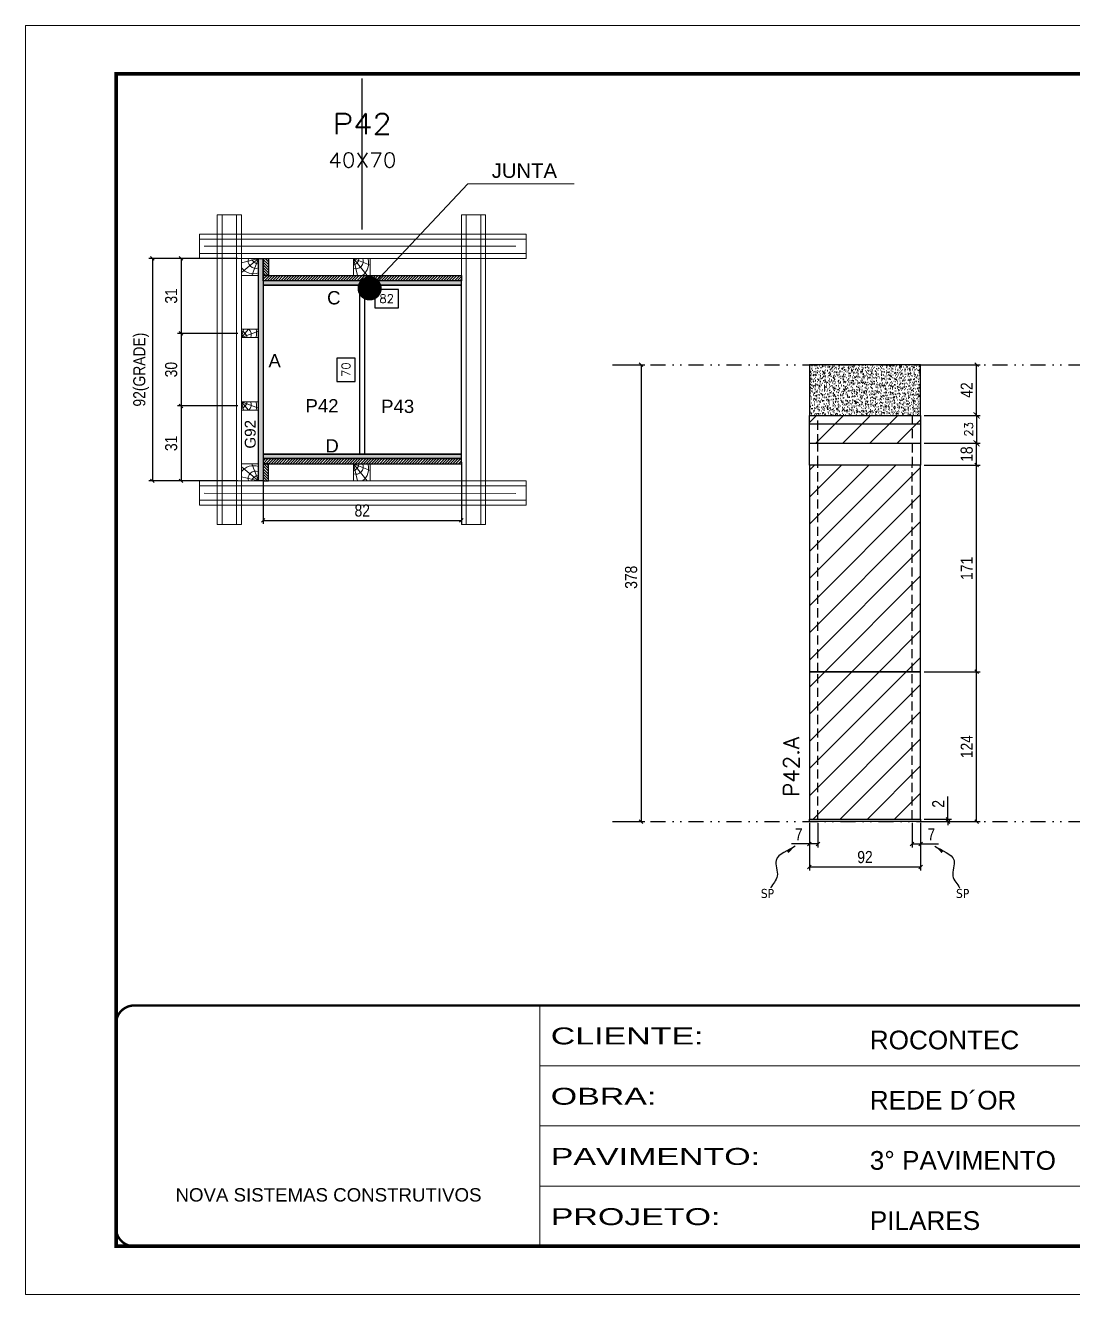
# Model space of a CAD drawing. Extents: x 2949 to 9203, y -16089 to 12527.
# Drawn here: x 2949 to 3816, y -9 to 1041 of the extents above; entities that cross this region are included whole.
import ezdxf
from ezdxf.enums import TextEntityAlignment as Align

# ---------------------------------------------------------------- set-up
doc = ezdxf.new("R2010")
doc.units = 0
for name, pattern in [('CONTINUO', [0]), ('DASHED', [0.75, 0.5, -0.25]), ('DIVIDE2', [0.625, 0.25, -0.125, 0, -0.125, 0, -0.125]), ('HIDDEN', [0.375, 0.25, -0.125])]:
    doc.linetypes.add(name, pattern=pattern)
for name, color, linetype in [('CHAPA', 1, 'Continuous'), ('COTA', 241, 'Continuous'), ('cotas', 4, 'Continuous'), ('MEIO_PONT', 93, 'Continuous'), ('Nível', 160, 'Continuous'), ('Painéis', 200, 'Continuous'), ('SARR_2.2x7', 40, 'Continuous'), ('SARRAFO', 251, 'Continuous'), ('Sarrafo de Pressão', 42, 'HIDDEN'), ('texto', 7, 'Continuous'), ('Texto de Titulo', 7, 'Continuous'), ('Texto Qtd Sarr', 242, 'Continuous'), ('TEXTO_GERAL', 7, 'Continuous')]:
    doc.layers.add(name, color=color, linetype=linetype)
for name, color, linetype, lineweight in [('Folhas', 255, 'Continuous', 9), ('Hachura', 251, 'Continuous', 9), ('Madeira', 126, 'Continuous', 18), ('Perfil Metálico', 224, 'Continuous', 18), ('SARRAFO DE PRESSAO', 251, 'DASHED', 9), ('Texto Seção', 7, 'Continuous', 15)]:
    doc.layers.add(name, color=color, linetype=linetype, lineweight=lineweight)
doc.styles.add('ARIAL', font='arial.ttf')
doc.styles.add('COTA TECNICA', font='techl___.ttf', dxfattribs={"height": 10})
doc.styles.add('COTA TECNICA 2X', font='techl___.ttf', dxfattribs={"height": 10})
doc.styles.add('COTA TECNICA-50', font='techl___.ttf', dxfattribs={"height": 10})
doc.styles.add('REGUA-120', font='ROMANS.shx', dxfattribs={"height": 15})
doc.styles.add('ROMANS', font='romans.shx')
doc.styles.add('SANSSERIF', font='sas_____.pfb')
doc.styles.get("Standard").update_dxf_attribs({"font": 'arial.ttf'})
doc.styles.add('Tecnologia', font='')
doc.styles.get('Tecnologia').set_extended_font_data('Forgotten Futurist')
doc.dimstyles.new('3x', dxfattribs={"dimtxt": 10, "dimasz": 5, "dimexe": 7, "dimexo": 5, "dimgap": 4, "dimtad": 1, "dimdec": 4, "dimlfac": 0.333333, "dimdsep": 46, "dimtxsty": 'Standard', "dimblk": 'DOT', "dimcen": 0.09, "dimclrd": 1, "dimclre": 1, "dimclrt": 2, "dimadec": 0, "dimazin": 2, "dimtfac": 1, "dimtdec": 4, "dimtmove": 0, "dimatfit": 3, "dimldrblk": 'DOT', "dimfxl": 1, "dimtolj": 1, "dimtzin": 0, "dimlwd": 9, "dimlwe": 9, "dimarcsym": 0})
doc.dimstyles.new('COTA PAINEL-50', dxfattribs={"dimtxt": 10, "dimasz": 3, "dimexe": 3, "dimexo": 3, "dimgap": 3, "dimtad": 1, "dimdec": 1, "dimzin": 12, "dimdsep": 46, "dimtxsty": 'COTA TECNICA-50', "dimblk1": 'OBLIQUE', "dimblk2": 'OBLIQUE', "dimsah": 1, "dimcen": 0.9, "dimclrd": 4, "dimclre": 4, "dimclrt": 240, "dimadec": 1, "dimazin": 3, "dimtfac": 1, "dimtdec": 1, "dimtmove": 0, "dimatfit": 3, "dimfxl": 1, "dimtolj": 1, "dimtzin": 12, "dimarcsym": 0})
doc.dimstyles.new('Cota Paínel', dxfattribs={"dimtxt": 7, "dimasz": 5, "dimexe": 3, "dimexo": 3, "dimgap": 3, "dimtad": 1, "dimdec": 1, "dimzin": 12, "dimdsep": 46, "dimtxsty": 'ROMANS', "dimblk": 'ARCHTICK', "dimcen": 0, "dimclrd": 4, "dimclre": 4, "dimclrt": 1, "dimadec": 1, "dimazin": 3, "dimtfac": 1, "dimtdec": 1, "dimtmove": 0, "dimatfit": 3, "dimldrblk": 'OBLIQUE', "dimfxl": 1, "dimtolj": 1, "dimtzin": 12, "dimarcsym": 0})
doc.dimstyles.new('PAINEL', dxfattribs={"dimtxt": 10, "dimasz": 3, "dimexe": 3, "dimexo": 3, "dimgap": 3, "dimtad": 1, "dimdec": 1, "dimzin": 12, "dimdsep": 46, "dimtxsty": 'COTA TECNICA', "dimblk1": 'OBLIQUE', "dimblk2": 'OBLIQUE', "dimsah": 1, "dimcen": 0.9, "dimclrd": 4, "dimclre": 4, "dimclrt": 240, "dimadec": 1, "dimazin": 3, "dimtfac": 1, "dimtdec": 1, "dimtmove": 0, "dimatfit": 3, "dimfxl": 1, "dimtolj": 1, "dimtzin": 12, "dimarcsym": 0})
doc.dimstyles.new('SECAO PILAR', dxfattribs={"dimtxt": 10, "dimasz": 3, "dimexe": 3, "dimexo": 3, "dimgap": 3, "dimtad": 1, "dimdec": 1, "dimlfac": 0.5, "dimzin": 12, "dimdsep": 46, "dimtxsty": 'COTA TECNICA 2X', "dimblk1": 'OBLIQUE', "dimblk2": 'OBLIQUE', "dimsah": 1, "dimcen": 0.9, "dimclrd": 256, "dimclre": 256, "dimclrt": 256, "dimadec": 1, "dimazin": 3, "dimtfac": 1, "dimtdec": 1, "dimtmove": 0, "dimatfit": 3, "dimfxl": 1, "dimtolj": 1, "dimtzin": 12, "dimarcsym": 0})
doc.dimstyles.new('SECÇÃO 2', dxfattribs={"dimtxt": 7, "dimasz": 6, "dimexe": 0.18, "dimexo": 2, "dimgap": -4, "dimtad": 3, "dimdec": 1, "dimlfac": 0.5, "dimzin": 12, "dimdsep": 46, "dimtxsty": 'ROMANS', "dimblk": 'ARCHTICK', "dimcen": 0.09, "dimse1": 1, "dimse2": 1, "dimsd1": 1, "dimsd2": 1, "dimclrd": 180, "dimclre": 5, "dimclrt": 1, "dimadec": 0, "dimazin": 3, "dimtfac": 1, "dimtdec": 1, "dimtofl": 0, "dimtmove": 0, "dimatfit": 3, "dimldrblk": 'ARCHTICK', "dimfxl": 1, "dimtolj": 1, "dimtzin": 0, "dimarcsym": 0})
doc.dimstyles.get("Standard").update_dxf_attribs({"dimtxt": 0.18, "dimasz": 0.18, "dimexe": 0.18, "dimexo": 0.0625, "dimgap": 0.09, "dimtad": 0, "dimtih": 1, "dimtoh": 1, "dimdec": 4, "dimzin": 0, "dimdsep": 46, "dimtxsty": 'Standard', "dimcen": 0.09, "dimadec": 0, "dimazin": 0, "dimtfac": 1, "dimtdec": 4, "dimtofl": 0, "dimtmove": 0, "dimatfit": 3, "dimfxl": 1, "dimtolj": 1, "dimtzin": 0, "dimarcsym": 0})
pattern_1 = [(45, (-129193.428, -30753.496), (-11.2253202, 11.2253202), [])]
pattern_2 = [(45, (12714.7807, 23573.9698), (-1.12253202, 1.12253202), [])]

# ---------------------------------------------------------------- blocks, each defined once
blk = doc.blocks.new('9999999999')
at = {"color": 30, "linetype": 'CONTINUO'}
for p, q in [((98564.6, 34230.2), (98564.6, 34429.4)), ((98564.6, 34379.6), (99584, 34379.6)), ((98564.6, 34329.8), (99488, 34329.8)), ((98564.6, 34280), (99488, 34280))]:
    blk.add_line(p, q, dxfattribs=at)
at = {"color": 30, "linetype": 'CONTINUO', "const_width": 2}
blk.add_lwpolyline([(99584, 34230.2), (99584, 34414.4, 0.414214), (99569, 34429.4), (98229, 34429.4, 0.414214), (98214, 34414.4), (98214, 34245.2, 0.414214), (98229, 34230.2), (99584, 34230.2)], format="xyb", dxfattribs=at)
at = {"layer": 'Folhas'}
blk.add_lwpolyline([(98139, 34190.2), (99624, 34190.2), (99624, 35240.2), (98139, 35240.2)], close=True, dxfattribs=at)
at = {"layer": 'Folhas', "color": 30, "const_width": 3}
blk.add_lwpolyline([(98214, 34230.2), (99584, 34230.2), (99584, 35200.2), (98214, 35200.2)], close=True, dxfattribs=at)
at = {"color": 7, "linetype": 'Continuous', "ltscale": 5, "style": 'ARIAL'}
for s, height, p in [('ROCONTEC', 15.48, (98837.7, 34393.1)), ('REDE D´OR', 15.48, (98837.7, 34343.3)), ('3° PAVIMENTO', 15.483, (98837.7, 34293.5)), ('NOVA SISTEMAS CONSTRUTIVOS', 11.059, (98263.2, 34267.2)), ('PILARES', 15.48, (98837.7, 34243.7))]:
    blk.add_text(s, height=height, dxfattribs=at).set_placement(p)
at = {"layer": 'Folhas', "color": 7, "style": 'Tecnologia', "width": 1.5}
for s, p in [('CLIENTE:', (98573.7, 34397.2)), ('OBRA:', (98573.7, 34347.3)), ('PAVIMENTO:', (98573.7, 34297.5)), ('PROJETO:', (98573.7, 34247.7))]:
    blk.add_text(s, height=14, dxfattribs=at).set_placement(p)
blk = doc.blocks.new('_Oblique')
at = {"color": 0, "linetype": 'ByBlock', "lineweight": -2}
blk.add_line((-0.5, -0.5), (0.5, 0.5), dxfattribs=at)
blk = doc.blocks.new('*D1352')
at = {"layer": 'cotas', "color": 4, "linetype": 'ByBlock', "lineweight": -2, "transparency": 16777216}
for p, q in [((3437.8, 760.3), (3461.5, 760.3)), ((3458.5, 760.3), (3458.5, 382.3)), ((3437.8, 382.3), (3461.5, 382.3))]:
    blk.add_line(p, q, dxfattribs=at)
at = {"layer": 'Defpoints', "color": 0, "linetype": 'ByBlock', "transparency": 16777216}
for p in [(3434.8, 760.3), (3434.8, 382.3), (3458.5, 382.3)]:
    blk.add_point(p, dxfattribs=at)
at = {"layer": 'cotas', "color": 4, "linetype": 'ByBlock', "lineweight": -2, "transparency": 16777216, "xscale": 3, "yscale": 3, "zscale": 3}
for p, rotation in [((3458.5, 760.3), 90), ((3458.5, 382.3), 270)]:
    blk.add_blockref('_Oblique', p, dxfattribs=dict(at, rotation=rotation))
at = {"layer": 'cotas', "color": 240, "linetype": 'ByBlock', "transparency": 16777216, "insert": (3450.3, 584.4), "char_height": 10, "attachment_point": 5, "rotation": 90, "style": 'COTA TECNICA'}
blk.add_mtext('\\A1;378', dxfattribs=at)
blk = doc.blocks.new('*D1334')
at = {"layer": 'COTA', "color": 4, "lineweight": -2, "transparency": 16777216}
for p, q in [((3597.8, 381.3), (3597.8, 341.8)), ((3689.8, 381.3), (3689.8, 341.8)), ((3597.8, 344.8), (3689.8, 344.8))]:
    blk.add_line(p, q, dxfattribs=at)
at = {"layer": 'Defpoints', "color": 0, "transparency": 16777216}
for p in [(3597.8, 384.3), (3689.8, 384.3), (3689.8, 344.8)]:
    blk.add_point(p, dxfattribs=at)
at = {"layer": 'COTA', "color": 4, "lineweight": -2, "transparency": 16777216, "xscale": 3, "yscale": 3, "zscale": 3, "rotation": 180}
blk.add_blockref('_Oblique', (3597.8, 344.8), dxfattribs=at)
at = {"layer": 'COTA', "color": 4, "lineweight": -2, "transparency": 16777216, "xscale": 3, "yscale": 3, "zscale": 3}
blk.add_blockref('_Oblique', (3689.8, 344.8), dxfattribs=at)
at = {"layer": 'COTA', "color": 240, "transparency": 16777216, "insert": (3643.8, 352.9), "char_height": 10, "attachment_point": 5, "style": 'COTA TECNICA'}
blk.add_mtext('\\A1;92', dxfattribs=at)
blk = doc.blocks.new('*D1335')
at = {"layer": 'COTA', "color": 4, "lineweight": -2, "transparency": 16777216}
for p, q in [((3692.8, 760.3), (3739.1, 760.3)), ((3736.1, 718.3), (3736.1, 760.3)), ((3692.8, 718.3), (3739.1, 718.3))]:
    blk.add_line(p, q, dxfattribs=at)
at = {"layer": 'Defpoints', "color": 0, "transparency": 16777216}
for p in [(3689.8, 760.3), (3736.1, 760.3), (3689.8, 718.3)]:
    blk.add_point(p, dxfattribs=at)
at = {"layer": 'COTA', "color": 4, "lineweight": -2, "transparency": 16777216, "xscale": 3, "yscale": 3, "zscale": 3}
for p, rotation in [((3736.1, 760.3), 90), ((3736.1, 718.3), 270)]:
    blk.add_blockref('_Oblique', p, dxfattribs=dict(at, rotation=rotation))
at = {"layer": 'COTA', "color": 240, "transparency": 16777216, "insert": (3728, 739.3), "char_height": 10, "attachment_point": 5, "rotation": 90, "style": 'COTA TECNICA'}
blk.add_mtext('\\A1;42', dxfattribs=at)
blk = doc.blocks.new('*D1336')
at = {"layer": 'COTA', "color": 4, "lineweight": -2, "transparency": 16777216}
for p, q in [((3597.8, 379.3), (3597.8, 360.8)), ((3604.8, 381.3), (3604.8, 360.8)), ((3597.8, 363.8), (3583.1, 363.8)), ((3604.8, 363.8), (3597.8, 363.8))]:
    blk.add_line(p, q, dxfattribs=at)
at = {"layer": 'Defpoints', "color": 0, "transparency": 16777216}
for p in [(3597.8, 382.3), (3604.8, 384.3), (3597.8, 363.8)]:
    blk.add_point(p, dxfattribs=at)
at = {"layer": 'COTA', "color": 4, "lineweight": -2, "transparency": 16777216, "xscale": 3, "yscale": 3, "zscale": 3, "rotation": 180}
blk.add_blockref('_Oblique', (3597.8, 363.8), dxfattribs=at)
at = {"layer": 'COTA', "color": 4, "lineweight": -2, "transparency": 16777216, "xscale": 3, "yscale": 3, "zscale": 3}
blk.add_blockref('_Oblique', (3604.8, 363.8), dxfattribs=at)
at = {"layer": 'COTA', "color": 240, "transparency": 16777216, "insert": (3589, 371.8), "char_height": 10, "attachment_point": 5, "style": 'COTA TECNICA-50'}
blk.add_mtext('\\A1;7', dxfattribs=at)
blk = doc.blocks.new('*D1337')
at = {"layer": 'COTA', "color": 4, "lineweight": -2, "transparency": 16777216}
for p, q in [((3682.8, 381.3), (3682.8, 360.8)), ((3689.8, 379.3), (3689.8, 360.8)), ((3682.8, 363.8), (3689.8, 363.8)), ((3689.8, 363.8), (3704.6, 363.8))]:
    blk.add_line(p, q, dxfattribs=at)
at = {"layer": 'Defpoints', "color": 0, "transparency": 16777216}
for p in [(3682.8, 384.3), (3689.8, 382.3), (3689.8, 363.8)]:
    blk.add_point(p, dxfattribs=at)
at = {"layer": 'COTA', "color": 4, "lineweight": -2, "transparency": 16777216, "xscale": 3, "yscale": 3, "zscale": 3, "rotation": 180}
blk.add_blockref('_Oblique', (3682.8, 363.8), dxfattribs=at)
at = {"layer": 'COTA', "color": 4, "lineweight": -2, "transparency": 16777216, "xscale": 3, "yscale": 3, "zscale": 3}
blk.add_blockref('_Oblique', (3689.8, 363.8), dxfattribs=at)
at = {"layer": 'COTA', "color": 240, "transparency": 16777216, "insert": (3698.7, 371.8), "char_height": 10, "attachment_point": 5, "style": 'COTA TECNICA-50'}
blk.add_mtext('\\A1;7', dxfattribs=at)
blk = doc.blocks.new('*D1338')
at = {"layer": 'COTA', "color": 4, "lineweight": -2, "transparency": 16777216}
for p, q in [((3692.8, 506.3), (3739.1, 506.3)), ((3736.1, 382.3), (3736.1, 506.3)), ((3692.8, 382.3), (3739.1, 382.3))]:
    blk.add_line(p, q, dxfattribs=at)
at = {"layer": 'Defpoints', "color": 0, "transparency": 16777216}
for p in [(3689.8, 506.3), (3736.1, 506.3), (3689.8, 382.3)]:
    blk.add_point(p, dxfattribs=at)
at = {"layer": 'COTA', "color": 4, "lineweight": -2, "transparency": 16777216, "xscale": 3, "yscale": 3, "zscale": 3}
for p, rotation in [((3736.1, 506.3), 90), ((3736.1, 382.3), 270)]:
    blk.add_blockref('_Oblique', p, dxfattribs=dict(at, rotation=rotation))
at = {"layer": 'COTA', "color": 240, "transparency": 16777216, "insert": (3728, 444.3), "char_height": 10, "attachment_point": 5, "rotation": 90, "style": 'COTA TECNICA-50'}
blk.add_mtext('\\A1;124', dxfattribs=at)
blk = doc.blocks.new('*D1339')
at = {"layer": 'COTA', "color": 4, "lineweight": -2, "transparency": 16777216}
for p, q in [((3712.4, 384.3), (3712.4, 403.1)), ((3692.8, 384.3), (3715.4, 384.3)), ((3692.8, 382.3), (3715.4, 382.3)), ((3712.4, 382.3), (3712.4, 384.3)), ((3712.4, 382.3), (3712.4, 379.3))]:
    blk.add_line(p, q, dxfattribs=at)
at = {"layer": 'Defpoints', "color": 0, "transparency": 16777216}
for p in [(3689.8, 384.3), (3689.8, 382.3), (3712.4, 382.3)]:
    blk.add_point(p, dxfattribs=at)
at = {"layer": 'COTA', "color": 4, "lineweight": -2, "transparency": 16777216, "xscale": 3, "yscale": 3, "zscale": 3}
for p, rotation in [((3712.4, 384.3), 270), ((3712.4, 382.3), 90)]:
    blk.add_blockref('_Oblique', p, dxfattribs=dict(at, rotation=rotation))
at = {"layer": 'COTA', "color": 240, "transparency": 16777216, "insert": (3704.4, 397), "char_height": 10, "attachment_point": 5, "rotation": 90, "style": 'COTA TECNICA-50'}
blk.add_mtext('\\A1;2', dxfattribs=at)
blk = doc.blocks.new('*D1340')
at = {"layer": 'COTA', "color": 180, "lineweight": -2, "transparency": 16777216}
for p, q in [((3221.8, 765.8), (3206.8, 765.8)), ((3206.8, 765.8), (3206.8, 746.5)), ((3221.8, 746.5), (3221.8, 765.8)), ((3206.8, 746.5), (3221.8, 746.5))]:
    blk.add_line(p, q, dxfattribs=at)
at = {"layer": 'Defpoints', "color": 0, "transparency": 16777216}
for p in [(3145.8, 826.2), (3145.8, 686.2), (3225.8, 686.2)]:
    blk.add_point(p, dxfattribs=at)
at = {"layer": 'COTA', "color": 1, "transparency": 16777216, "insert": (3214.3, 756.2), "char_height": 7, "attachment_point": 5, "rotation": 90, "style": 'ROMANS'}
blk.add_mtext('\\A1;70', dxfattribs=at)
blk = doc.blocks.new('_ArchTick')
at = {"color": 0, "linetype": 'ByBlock', "const_width": 0.15}
blk.add_lwpolyline([(-0.5, -0.5), (0.5, 0.5)], dxfattribs=at)
blk = doc.blocks.new('*D1341')
at = {"layer": 'COTA', "color": 180, "lineweight": -2, "transparency": 16777216}
for p, q in [((3257.7, 822.4), (3238.3, 822.4)), ((3238.3, 822.4), (3238.3, 807.4)), ((3257.7, 807.4), (3257.7, 822.4)), ((3238.3, 807.4), (3257.7, 807.4))]:
    blk.add_line(p, q, dxfattribs=at)
at = {"layer": 'Defpoints', "color": 0, "transparency": 16777216}
for p in [(3145.8, 826.2), (3309.8, 826.2), (3309.8, 803.4)]:
    blk.add_point(p, dxfattribs=at)
at = {"layer": 'COTA', "color": 1, "transparency": 16777216, "insert": (3248, 814.9), "char_height": 7, "attachment_point": 5, "style": 'ROMANS'}
blk.add_mtext('\\A1;82', dxfattribs=at)
blk = doc.blocks.new('titulo1')
at = {"layer": 'Defpoints', "color": 252, "linetype": 'HIDDEN', "ltscale": 2}
blk.add_line((0, 0), (0, 125), dxfattribs=at)
at = {"layer": 'Defpoints', "style": 'ROMANS', "oblique": 15}
blk.add_attdef('FOLHA', text='', height=10, dxfattribs=at).set_placement((0, 15.6), align=Align.MIDDLE_CENTER)
at = {"layer": 'Texto Qtd Sarr', "color": 3, "style": 'ROMANS', "oblique": 15}
for tag, height, p in [('TITULO', 17, (0, 71.4)), ('SEÇÃO', 12, (0, 41.5))]:
    blk.add_attdef(tag, text='', height=height, dxfattribs=at).set_placement(p, align=Align.MIDDLE_CENTER)
blk = doc.blocks.new('*D1342')
at = {"layer": 'COTA', "lineweight": -2, "transparency": 16777216}
for p, q in [((3124.8, 848.2), (3051.1, 848.2)), ((3054.1, 848.2), (3054.1, 664.2)), ((3124.8, 664.2), (3051.1, 664.2))]:
    blk.add_line(p, q, dxfattribs=at)
at = {"layer": 'Defpoints', "color": 0, "transparency": 16777216}
for p in [(3127.8, 848.2), (3054.1, 664.2), (3127.8, 664.2)]:
    blk.add_point(p, dxfattribs=at)
at = {"layer": 'COTA', "lineweight": -2, "transparency": 16777216, "xscale": 3, "yscale": 3, "zscale": 3}
for p, rotation in [((3054.1, 848.2), 90), ((3054.1, 664.2), 270)]:
    blk.add_blockref('_Oblique', p, dxfattribs=dict(at, rotation=rotation))
at = {"layer": 'COTA', "transparency": 16777216, "insert": (3044.8, 756.2), "char_height": 10, "attachment_point": 5, "rotation": 90, "style": 'COTA TECNICA 2X'}
blk.add_mtext('\\A1;92(GRADE)', dxfattribs=at)
blk = doc.blocks.new('*D1343')
at = {"layer": 'COTA', "lineweight": -2, "transparency": 16777216}
for p, q in [((3124.8, 726.2), (3074.9, 726.2)), ((3077.9, 726.2), (3077.9, 664.2)), ((3124.8, 664.2), (3074.9, 664.2))]:
    blk.add_line(p, q, dxfattribs=at)
at = {"layer": 'Defpoints', "color": 0, "transparency": 16777216}
for p in [(3127.8, 726.2), (3077.9, 664.2), (3127.8, 664.2)]:
    blk.add_point(p, dxfattribs=at)
at = {"layer": 'COTA', "lineweight": -2, "transparency": 16777216, "xscale": 3, "yscale": 3, "zscale": 3}
for p, rotation in [((3077.9, 726.2), 90), ((3077.9, 664.2), 270)]:
    blk.add_blockref('_Oblique', p, dxfattribs=dict(at, rotation=rotation))
at = {"layer": 'COTA', "transparency": 16777216, "insert": (3069.7, 695.2), "char_height": 10, "attachment_point": 5, "rotation": 90, "style": 'COTA TECNICA 2X'}
blk.add_mtext('\\A1;31', dxfattribs=at)
blk = doc.blocks.new('PONTALETE')
at = {"layer": 'Madeira'}
for q in [(2.71, 7), (7, 5.76), (7, 1.74)]:
    blk.add_line((0, 0), q, dxfattribs=at)
blk.add_lwpolyline([(0, 0), (7, 0), (7, 7), (0, 7)], close=True, dxfattribs=at)
for centre, radius, start, end in [((2.04, 0.06), 6.23, 37.2818, 109.0913), ((1.09, 0.9), 3.19, 343.603, 109.9847), ((-0.21, -0.78), 3.09, 14.6322, 86.0383)]:
    blk.add_arc(centre, radius, start, end, dxfattribs=at)
blk = doc.blocks.new('MEIO PONTALETE')
at = {"layer": 'Madeira'}
for q in [(2.71, 7), (3.5, 2.88), (3.5, 0.87)]:
    blk.add_line((0, 0), q, dxfattribs=at)
blk.add_lwpolyline([(0, 0), (3.5, 0), (3.5, 7), (0, 7)], close=True, dxfattribs=at)
for centre, radius, start, end in [((2.04, 0.06), 6.23, 76.4499, 109.0913), ((1.09, 0.9), 3.19, 40.9063, 109.9847), ((-0.21, -0.78), 3.09, 14.6322, 86.0383)]:
    blk.add_arc(centre, radius, start, end, dxfattribs=at)
blk = doc.blocks.new('*D1344')
at = {"layer": 'COTA', "lineweight": -2, "transparency": 16777216}
for p, q in [((3124.8, 848.2), (3074.9, 848.2)), ((3077.9, 848.2), (3077.9, 786.2)), ((3124.8, 786.2), (3074.9, 786.2))]:
    blk.add_line(p, q, dxfattribs=at)
at = {"layer": 'Defpoints', "color": 0, "transparency": 16777216}
for p in [(3127.8, 848.2), (3077.9, 786.2), (3127.8, 786.2)]:
    blk.add_point(p, dxfattribs=at)
at = {"layer": 'COTA', "lineweight": -2, "transparency": 16777216, "xscale": 3, "yscale": 3, "zscale": 3}
for p, rotation in [((3077.9, 848.2), 90), ((3077.9, 786.2), 270)]:
    blk.add_blockref('_Oblique', p, dxfattribs=dict(at, rotation=rotation))
at = {"layer": 'COTA', "transparency": 16777216, "insert": (3069.7, 817.2), "char_height": 10, "attachment_point": 5, "rotation": 90, "style": 'COTA TECNICA 2X'}
blk.add_mtext('\\A1;31', dxfattribs=at)
blk = doc.blocks.new('*D1345')
at = {"layer": 'COTA', "lineweight": -2, "transparency": 16777216}
for p, q in [((3124.8, 786.2), (3074.9, 786.2)), ((3077.9, 786.2), (3077.9, 726.2)), ((3124.8, 726.2), (3074.9, 726.2))]:
    blk.add_line(p, q, dxfattribs=at)
at = {"layer": 'Defpoints', "color": 0, "transparency": 16777216}
for p in [(3127.8, 786.2), (3077.9, 726.2), (3127.8, 726.2)]:
    blk.add_point(p, dxfattribs=at)
at = {"layer": 'COTA', "lineweight": -2, "transparency": 16777216, "xscale": 3, "yscale": 3, "zscale": 3}
for p, rotation in [((3077.9, 786.2), 90), ((3077.9, 726.2), 270)]:
    blk.add_blockref('_Oblique', p, dxfattribs=dict(at, rotation=rotation))
at = {"layer": 'COTA', "transparency": 16777216, "insert": (3069.7, 756.2), "char_height": 10, "attachment_point": 5, "rotation": 90, "style": 'COTA TECNICA 2X'}
blk.add_mtext('\\A1;30', dxfattribs=at)
blk = doc.blocks.new('*D1353')
at = {"layer": 'COTA', "lineweight": -2, "transparency": 16777216}
for p, q in [((3145.8, 679.6), (3145.8, 628.5)), ((3309.8, 679.6), (3309.8, 628.5)), ((3145.8, 631.5), (3309.8, 631.5))]:
    blk.add_line(p, q, dxfattribs=at)
at = {"layer": 'Defpoints', "color": 0, "transparency": 16777216}
for p in [(3145.8, 682.6), (3309.8, 682.6), (3309.8, 631.5)]:
    blk.add_point(p, dxfattribs=at)
at = {"layer": 'COTA', "lineweight": -2, "transparency": 16777216, "xscale": 3, "yscale": 3, "zscale": 3, "rotation": 180}
blk.add_blockref('_Oblique', (3145.8, 631.5), dxfattribs=at)
at = {"layer": 'COTA', "lineweight": -2, "transparency": 16777216, "xscale": 3, "yscale": 3, "zscale": 3}
blk.add_blockref('_Oblique', (3309.8, 631.5), dxfattribs=at)
at = {"layer": 'COTA', "transparency": 16777216, "insert": (3227.8, 639.6), "char_height": 10, "attachment_point": 5, "style": 'COTA TECNICA 2X'}
blk.add_mtext('\\A1;82', dxfattribs=at)
blk = doc.blocks.new('_Dot')
at = {"color": 0, "linetype": 'ByBlock', "lineweight": -2}
blk.add_line((-0.5, 0), (-1, 0), dxfattribs=at)
at = {"color": 0, "linetype": 'ByBlock', "const_width": 0.5}
blk.add_lwpolyline([(-0.25, 0, 1), (0.25, 0, 1)], format="xyb", close=True, dxfattribs=at)
blk = doc.blocks.new('*D1358')
at = {"layer": 'COTA', "color": 4, "linetype": 'ByBlock', "lineweight": -2, "transparency": 16777216}
for p, q in [((3692.8, 677.3), (3739.1, 677.3)), ((3736.1, 506.3), (3736.1, 677.3)), ((3692.8, 506.3), (3739.1, 506.3))]:
    blk.add_line(p, q, dxfattribs=at)
at = {"layer": 'Defpoints', "color": 0, "linetype": 'ByBlock', "transparency": 16777216}
for p in [(3689.8, 677.3), (3736.1, 677.3), (3689.8, 506.3)]:
    blk.add_point(p, dxfattribs=at)
at = {"layer": 'COTA', "color": 4, "linetype": 'ByBlock', "lineweight": -2, "transparency": 16777216, "xscale": 3, "yscale": 3, "zscale": 3}
for p, rotation in [((3736.1, 677.3), 90), ((3736.1, 506.3), 270)]:
    blk.add_blockref('_Oblique', p, dxfattribs=dict(at, rotation=rotation))
at = {"layer": 'COTA', "color": 240, "linetype": 'ByBlock', "transparency": 16777216, "insert": (3728, 591.8), "char_height": 10, "attachment_point": 5, "rotation": 90, "style": 'COTA TECNICA'}
blk.add_mtext('\\A1;171', dxfattribs=at)
blk = doc.blocks.new('*D1362')
at = {"layer": 'COTA', "color": 4, "lineweight": -2, "transparency": 16777216}
for p, q in [((3692.8, 718.3), (3739.1, 718.3)), ((3736.1, 718.3), (3736.1, 695.3)), ((3692.8, 695.3), (3739.1, 695.3))]:
    blk.add_line(p, q, dxfattribs=at)
at = {"layer": 'Defpoints', "color": 0, "transparency": 16777216}
for p in [(3689.8, 718.3), (3689.8, 695.3), (3736.1, 695.3)]:
    blk.add_point(p, dxfattribs=at)
at = {"layer": 'COTA', "color": 4, "lineweight": -2, "transparency": 16777216, "xscale": 5, "yscale": 5, "zscale": 5}
for p, rotation in [((3736.1, 718.3), 90), ((3736.1, 695.3), 270)]:
    blk.add_blockref('_ArchTick', p, dxfattribs=dict(at, rotation=rotation))
at = {"layer": 'COTA', "color": 1, "transparency": 16777216, "insert": (3729.6, 706.8), "char_height": 7, "attachment_point": 5, "rotation": 90, "style": 'ROMANS'}
blk.add_mtext('\\A1;23', dxfattribs=at)
blk = doc.blocks.new('*D2702')
at = {"layer": 'COTA', "color": 4, "lineweight": -2, "transparency": 16777216}
for p, q in [((3692.8, 695.3), (3739.1, 695.3)), ((3736.1, 677.3), (3736.1, 695.3)), ((3692.8, 677.3), (3739.1, 677.3))]:
    blk.add_line(p, q, dxfattribs=at)
at = {"layer": 'Defpoints', "color": 0, "transparency": 16777216}
for p in [(3689.8, 695.3), (3736.1, 695.3), (3689.8, 677.3)]:
    blk.add_point(p, dxfattribs=at)
at = {"layer": 'COTA', "color": 4, "lineweight": -2, "transparency": 16777216, "xscale": 3, "yscale": 3, "zscale": 3}
for p, rotation in [((3736.1, 695.3), 90), ((3736.1, 677.3), 270)]:
    blk.add_blockref('_Oblique', p, dxfattribs=dict(at, rotation=rotation))
at = {"layer": 'COTA', "color": 240, "transparency": 16777216, "insert": (3728, 686.3), "char_height": 10, "attachment_point": 5, "rotation": 90, "style": 'COTA TECNICA-50'}
blk.add_mtext('\\A1;18', dxfattribs=at)

msp = doc.modelspace()

# ---------------------------------------------------------------- hatches: boundary and pattern name
at = {"layer": 'COTA', "linetype": 'ByBlock'}
h = msp.add_hatch(dxfattribs=at)
h.set_pattern_fill('AR-CONC', color=256, scale=0.03)
h.set_pattern_definition([(50, (-2117.6347, 3436.484), (5.46554, -0.4781726), [0.5715, -6.2865]), (355, (-2117.6347, 3436.484), (-1.0573026, 5.7317054), [0.4572, -5.0292175]), (100.45144, (-2117.179, 3436.4443), (4.4082374, 5.2535326), [0.4857003, -5.3427073]), (46.1842, (-2117.635, 3438.008), (8.132371, -1.26127), [0.85725, -9.42975]), (96.63556, (-2116.957, 3437.903), (7.122124, 7.422784), [0.728551, -8.014068]), (351.18415, (-2117.635, 3438.008), (7.122124, 7.422784), [0.685799, -7.543792]), (21, (-2116.8727, 3437.627), (4.5484317, -3.067956), [0.5715, -6.2865]), (326, (-2116.8727, 3437.627), (1.854061, 5.525639), [0.4572, -5.0292]), (71.451445, (-2116.4937, 3437.3715), (6.4024926, 2.457683), [0.4857003, -5.342698]), (37.5, (-2117.6347, 3436.4842), (0.0926581, 2.53665117), [0, -4.96824, 0, -5.1054, 0, -5.04825]), (7.5, (-2117.6347, 3436.4842), (2.0045899, 3.0054172), [0, -2.91084, 0, -4.85394, 0, -1.92405]), (327.5, (-2119.334, 3436.4842), (4.06771786, -0.1718623), [0, -1.905, 0, -5.9436, 0, -7.8867]), (317.5, (-2120.096, 3436.4842), (4.4438754, 0.7627947), [0, -2.4765, 0, -3.94716, 0, -5.6007])])
h.paths.add_polyline_path([(3689.84, 760.27), (3597.84, 760.27), (3597.84, 718.27), (3689.84, 718.27)])
at = {"layer": 'Hachura'}
h = msp.add_hatch(color=256, dxfattribs=at)
h.dxf.hatch_style = 1
h.paths.add_polyline_path([(3145.83, 664.16), (3141.83, 664.16), (3141.83, 848.16), (3145.83, 848.16)])
h = msp.add_hatch(color=256, dxfattribs=at)
h.dxf.hatch_style = 1
h.paths.add_polyline_path([(3145.83, 664.16), (3141.83, 664.16), (3141.83, 848.16), (3145.83, 848.16)])
h = msp.add_hatch(dxfattribs=at)
h.set_pattern_fill('ANSI31', color=256, scale=0.5, angle=90, style=0)
h.set_pattern_definition([(135, (-19745.5793, 9972.1135), (-1.12253202, -1.12253202), [])])
h.paths.add_polyline_path([(3145.83, 834.16), (3150.23, 834.16), (3150.23, 848.16), (3145.83, 848.16)])
h = msp.add_hatch(dxfattribs=at)
h.set_pattern_fill('ANSI31', color=256, scale=0.5, style=0)
h.set_pattern_definition(pattern_2)
h.paths.add_polyline_path([(3309.83, 829.76), (3309.83, 834.16), (3145.83, 834.16), (3145.83, 829.76)])
h = msp.add_hatch(color=256, dxfattribs=at)
h.dxf.hatch_style = 1
h.paths.add_polyline_path([(3145.83, 829.76), (3145.83, 826.16), (3309.83, 826.16), (3309.83, 829.76)])
h = msp.add_hatch(color=256, dxfattribs=at)
h.dxf.hatch_style = 1
h.paths.add_polyline_path([(3145.83, 829.76), (3145.83, 826.16), (3309.83, 826.16), (3309.83, 829.76)])
h = msp.add_hatch(dxfattribs=at)
h.set_pattern_fill('ANSI31', color=256, scale=5)
h.set_pattern_definition([(45, (-1598.5, 3463.725), (-11.22532, 11.22532), [])])
h.paths.add_polyline_path([(3689.84, 718.27), (3597.84, 718.27), (3597.84, 695.27), (3689.84, 695.27)])
h = msp.add_hatch(color=256, dxfattribs=at)
h.dxf.hatch_style = 1
h.paths.add_polyline_path([(3145.83, 686.16), (3145.83, 682.56), (3309.83, 682.56), (3309.83, 686.16)])
h = msp.add_hatch(color=256, dxfattribs=at)
h.dxf.hatch_style = 1
h.paths.add_polyline_path([(3145.83, 686.16), (3145.83, 682.56), (3309.83, 682.56), (3309.83, 686.16)])
h = msp.add_hatch(dxfattribs=at)
h.set_pattern_fill('ANSI31', color=256, scale=0.5, style=0)
h.set_pattern_definition(pattern_2)
h.paths.add_polyline_path([(3309.83, 682.56), (3309.83, 678.16), (3145.83, 678.16), (3145.83, 682.56)])
h = msp.add_hatch(dxfattribs=at)
h.set_pattern_fill('ANSI31', color=256, scale=0.5, angle=90, style=0)
h.set_pattern_definition([(135, (-19745.5793, 10167.1135), (-1.12253202, -1.12253202), [])])
h.paths.add_polyline_path([(3145.83, 678.16), (3150.23, 678.16), (3150.23, 664.16), (3145.83, 664.16)])
at = {"layer": 'Hachura', "linetype": 'ByBlock'}
h = msp.add_hatch(dxfattribs=at)
h.set_pattern_fill('ANSI31', color=256, scale=5)
h.set_pattern_definition(pattern_1)
h.paths.add_polyline_path([(3689.84, 677.27), (3597.84, 677.27), (3597.84, 506.27), (3689.84, 506.27)])
h = msp.add_hatch(dxfattribs=at)
h.set_pattern_fill('ANSI31', color=256, scale=5)
h.set_pattern_definition(pattern_1)
h.paths.add_polyline_path([(3689.84, 506.27), (3597.84, 506.27), (3597.84, 384.27), (3689.84, 384.27)])

# ---------------------------------------------------------------- linework, layer by layer
at = {"layer": 'CHAPA'}
for p, q in [((3225.83, 686.16), (3225.83, 826.16)), ((3229.83, 686.16), (3229.83, 826.16))]:
    msp.add_line(p, q, dxfattribs=at)
for points in [[(3145.83, 664.16), (3141.83, 664.16), (3141.83, 848.16), (3145.83, 848.16)], [(3145.83, 664.16), (3141.83, 664.16), (3141.83, 848.16), (3145.83, 848.16)], [(3145.83, 829.76), (3145.83, 826.16), (3309.83, 826.16), (3309.83, 829.76)], [(3145.83, 829.76), (3145.83, 826.16), (3309.83, 826.16), (3309.83, 829.76)], [(3145.83, 686.16), (3145.83, 682.56), (3309.83, 682.56), (3309.83, 686.16)], [(3145.83, 686.16), (3145.83, 682.56), (3309.83, 682.56), (3309.83, 686.16)]]:
    msp.add_lwpolyline(points, close=True, dxfattribs=at)
at = {"layer": 'COTA', "linetype": 'ByBlock'}
msp.add_lwpolyline([(3597.84, 718.27), (3689.84, 718.27), (3689.84, 760.27), (3597.84, 760.27)], close=True, dxfattribs=at)
at = {"layer": 'Hachura'}
for p, q in [((3097.03, 858.45), (3354.83, 858.46)), ((3097.03, 653.87), (3354.83, 653.86))]:
    msp.add_line(p, q, dxfattribs=at)
at = {"layer": 'Madeira'}
msp.add_lwpolyline([(3141.83, 664.16), (3127.83, 664.16), (3127.83, 848.16), (3141.83, 848.16)], close=True, dxfattribs=at)
at = {"layer": 'Nível', "color": 4, "linetype": 'DIVIDE2', "ltscale": 50}
for p, q in [((3434.78, 760.27), (4394.03, 760.27)), ((3434.78, 382.27), (4394.03, 382.27))]:
    msp.add_line(p, q, dxfattribs=at)
at = {"layer": 'Painéis'}
for p, q in [((3597.84, 718.27), (3689.84, 718.27)), ((3597.84, 695.27), (3597.84, 718.27)), ((3689.84, 718.27), (3689.84, 695.27)), ((3597.84, 695.27), (3689.84, 695.27)), ((3597.84, 677.27), (3597.84, 695.27)), ((3689.84, 695.27), (3689.84, 677.27)), ((3689.84, 677.27), (3597.84, 677.27)), ((3689.84, 677.27), (3597.84, 677.27))]:
    msp.add_line(p, q, dxfattribs=at)
for points in [[(3309.83, 826.16), (3145.83, 826.16), (3145.83, 686.16), (3309.83, 686.16)], [(3597.84, 506.27), (3689.84, 506.27), (3689.84, 677.27), (3597.84, 677.27)], [(3597.84, 384.27), (3689.84, 384.27), (3689.84, 506.27), (3597.84, 506.27)], [(3597.84, 384.27), (3689.84, 384.27), (3689.84, 382.27), (3597.84, 382.27)]]:
    msp.add_lwpolyline(points, close=True, dxfattribs=at)
at = {"layer": 'Perfil Metálico'}
for points in [[(3107.83, 628.16), (3127.83, 628.16), (3127.83, 884.16), (3107.83, 884.16)], [(3123.83, 884.16), (3111.83, 884.16), (3111.83, 628.16), (3123.83, 628.16)], [(3329.83, 628.16), (3309.83, 628.16), (3309.83, 884.16), (3329.83, 884.16)], [(3313.83, 884.16), (3325.83, 884.16), (3325.83, 628.16), (3313.83, 628.16)], [(3093.21, 848.16), (3093.21, 868.16), (3363.55, 868.16), (3363.55, 848.16)], [(3363.55, 864.16), (3363.55, 852.16), (3093.21, 852.16), (3093.21, 864.16)], [(3093.21, 664.16), (3093.21, 644.16), (3363.55, 644.16), (3363.55, 664.16)], [(3363.55, 648.16), (3363.55, 660.16), (3093.21, 660.16), (3093.21, 648.16)]]:
    msp.add_lwpolyline(points, close=True, dxfattribs=at)
at = {"layer": 'SARR_2.2x7'}
msp.add_line((3597.84, 711.27), (3689.84, 711.27), dxfattribs=at)
at = {"layer": 'SARRAFO'}
for points in [[(3150.23, 848.16), (3150.23, 834.16), (3145.83, 834.16), (3145.83, 848.16)], [(3145.83, 834.16), (3309.83, 834.16), (3309.83, 829.76), (3145.83, 829.76)], [(3145.83, 678.16), (3309.83, 678.16), (3309.83, 682.56), (3145.83, 682.56)], [(3150.23, 664.16), (3150.23, 678.16), (3145.83, 678.16), (3145.83, 664.16)]]:
    msp.add_lwpolyline(points, close=True, dxfattribs=at)
at = {"layer": 'Sarrafo de Pressão', "ltscale": 30}
for p, q in [((3604.84, 695.27), (3604.84, 718.27)), ((3682.84, 718.27), (3682.84, 695.27)), ((3604.84, 677.27), (3604.84, 695.27)), ((3682.84, 695.27), (3682.84, 677.27)), ((3604.84, 506.27), (3604.84, 677.27)), ((3682.84, 506.27), (3682.84, 677.27)), ((3604.84, 384.27), (3604.84, 506.27)), ((3682.84, 384.27), (3682.84, 506.27))]:
    msp.add_line(p, q, dxfattribs=at)

# ---------------------------------------------------------------- block references
at = {"layer": 'MEIO_PONT'}
for name, p, xscale, yscale, zscale, rotation in [('PONTALETE', (3141.83, 848.16), 2, 2, 2, 180), ('PONTALETE', (3220.43, 848.16), 2, 2, 2, 270), ('MEIO PONTALETE', (3127.83, 782.66), -1.999999997962732, 1.999999997962732, 1.999999997962732, 270), ('MEIO PONTALETE', (3127.83, 729.66), 1.999999997962732, 1.999999997962732, 1.999999997962732, 270), ('PONTALETE', (3220.43, 678.16), 2, 2, 2, 270)]:
    msp.add_blockref(name, p, dxfattribs=dict(at, xscale=xscale, yscale=yscale, zscale=zscale, rotation=rotation))
at = {"layer": 'MEIO_PONT', "xscale": -2, "yscale": 2, "zscale": 2}
msp.add_blockref('PONTALETE', (3141.83, 664.16), dxfattribs=at)
at = {"layer": 'SARRAFO DE PRESSAO', "color": 6, "linetype": 'ByBlock'}
msp.add_blockref('9999999999', (-95189.94, -34199.22), dxfattribs=at)
at = {"layer": 'Texto Seção'}
ref = msp.add_blockref('titulo1', (3227.83, 872.04), dxfattribs=at)
ref.add_attrib('TITULO', 'P42', dxfattribs={"layer": 'Texto de Titulo', "color": 7, "height": 17, "style": 'ROMANS', "width": 1.1}).set_placement((3227.83, 959.54), align=Align.MIDDLE_CENTER)
ref.add_attrib('SEÇÃO', '40X70', dxfattribs={"layer": 'Texto de Titulo', "color": 7, "height": 12, "style": 'ROMANS', "width": 1.1}).set_placement((3227.83, 929.54), align=Align.MIDDLE_CENTER)

# ---------------------------------------------------------------- texts
at = {"color": 0, "linetype": 'Continuous', "ltscale": 5, "style": 'ARIAL'}
msp.add_text('JUNTA', height=12, dxfattribs=at).set_placement((3334.94, 914.83))
at = {"layer": 'texto', "color": 0, "char_height": 7.5, "attachment_point": 5}
for insert in [(3563.07, 322.78), (3724.62, 322.78)]:
    msp.add_mtext('{\\fTahoma|b0|i0|c0|p34;\\C4;SP}', dxfattribs=dict(at, insert=insert))
at = {"layer": 'Texto Seção', "insert": (3589.29, 402.73), "char_height": 13, "width": 285.3299, "attachment_point": 7, "rotation": 90, "style": 'REGUA-120'}
msp.add_mtext('P42.A', dxfattribs=at)
at = {"layer": 'TEXTO_GERAL', "style": 'ARIAL'}
for s, p in [('C', (3204.24, 815.66)), ('A', (3155.29, 763.61)), ('P42', (3194.47, 726.28)), ('P43', (3257.09, 725.83)), ('D', (3202.83, 693.16))]:
    msp.add_text(s, height=11, dxfattribs=at).set_placement(p, align=Align.MIDDLE_CENTER)
at = {"layer": 'TEXTO_GERAL', "color": 0, "linetype": 'Continuous', "style": 'SANSSERIF'}
msp.add_text('G92', height=9, rotation=90, dxfattribs=at).set_placement((3135.1, 690.83), align=Align.MIDDLE_LEFT)

# ---------------------------------------------------------------- dimensions: what is measured, and where the dimension line sits
at = {"layer": 'COTA'}
dim = msp.add_linear_dim(base=(3054.05, 664.16), p1=(3127.83, 848.16), p2=(3127.83, 664.16), angle=270, text='<>(GRADE)', dimstyle='SECAO PILAR', dxfattribs=at)
dim.commit()
dim.dimension.update_dxf_attribs({"geometry": '*D1342', "text_midpoint": (3044.83, 756.16)})
for base, p1, p2, angle, dimstyle, picture, middle in [((3077.89, 786.16), (3127.83, 848.16), (3127.83, 786.16), 270, 'SECAO PILAR', '*D1344', (3069.67, 817.16)), ((3077.89, 726.16), (3127.83, 786.16), (3127.83, 726.16), 270, 'SECAO PILAR', '*D1345', (3069.67, 756.16)), ((3077.89, 664.16), (3127.83, 726.16), (3127.83, 664.16), 270, 'SECAO PILAR', '*D1343', (3069.67, 695.16)), ((3736.08, 695.27), (3689.84, 718.27), (3689.84, 695.27), 90, 'Cota Paínel', '*D1362', (3729.58, 706.77)), ((3736.08, 695.27), (3689.84, 677.27), (3689.84, 695.27), 90, 'COTA PAINEL-50', '*D2702', (3727.99, 686.27)), ((3736.08, 506.27), (3689.84, 382.27), (3689.84, 506.27), 90, 'COTA PAINEL-50', '*D1338', (3728.01, 444.27)), ((3597.84, 363.76), (3604.84, 384.27), (3597.84, 382.27), 180, 'COTA PAINEL-50', '*D1336', (3588.98, 371.83))]:
    dim = msp.add_linear_dim(base=base, p1=p1, p2=p2, angle=angle, dimstyle=dimstyle, dxfattribs=at)
    dim.commit()
    dim.dimension.update_dxf_attribs({"geometry": picture, "text_midpoint": middle})
for base, p1, p2, angle, dimstyle, picture, middle in [((3225.83, 686.16), (3145.83, 826.16), (3145.83, 686.16), 270, 'SECÇÃO 2', '*D1340', (3225.83, 756.16)), ((3712.37, 382.27), (3689.84, 384.27), (3689.84, 382.27), 90, 'COTA PAINEL-50', '*D1339', (3712.37, 397.01))]:
    dim = msp.add_linear_dim(base=base, p1=p1, p2=p2, angle=angle, dimstyle=dimstyle, dxfattribs=at)
    dim.commit()
    dim.dimension.update_dxf_attribs({"geometry": picture, "text_midpoint": middle, "dimtype": 160})
dim = msp.add_linear_dim(base=(3309.83, 803.37), p1=(3145.83, 826.16), p2=(3309.83, 826.16), dimstyle='SECÇÃO 2', dxfattribs=at)
dim.commit()
dim.dimension.update_dxf_attribs({"geometry": '*D1341', "text_midpoint": (3248.01, 803.37), "dimtype": 160})
dim = msp.add_linear_dim(base=(3736.08, 760.27), p1=(3689.84, 718.27), p2=(3689.84, 760.27), angle=90, dimstyle='PAINEL', override={"dimarcsym": 2}, dxfattribs=at)
dim.commit()
dim.dimension.update_dxf_attribs({"geometry": '*D1335', "text_midpoint": (3736.08, 739.27), "dimtype": 160})
for base, p1, p2, dimstyle, picture, middle in [((3309.83, 631.52), (3145.83, 682.56), (3309.83, 682.56), 'SECAO PILAR', '*D1353', (3227.83, 639.62)), ((3689.84, 363.76), (3682.84, 384.27), (3689.84, 382.27), 'COTA PAINEL-50', '*D1337', (3698.71, 371.83))]:
    dim = msp.add_linear_dim(base=base, p1=p1, p2=p2, dimstyle=dimstyle, dxfattribs=at)
    dim.commit()
    dim.dimension.update_dxf_attribs({"geometry": picture, "text_midpoint": middle})
at = {"layer": 'COTA', "linetype": 'ByBlock'}
dim = msp.add_linear_dim(base=(3736.08, 677.27), p1=(3689.84, 506.27), p2=(3689.84, 677.27), angle=90, dimstyle='PAINEL', dxfattribs=at)
dim.commit()
dim.dimension.update_dxf_attribs({"geometry": '*D1358', "text_midpoint": (3728.01, 591.77)})
at = {"layer": 'COTA'}
dim = msp.add_linear_dim(base=(3689.84, 344.81), p1=(3597.84, 384.27), p2=(3689.84, 384.27), dimstyle='PAINEL', override={"dimarcsym": 2}, dxfattribs=at)
dim.commit()
dim.dimension.update_dxf_attribs({"geometry": '*D1334', "text_midpoint": (3643.84, 352.9)})
at = {"layer": 'cotas', "linetype": 'ByBlock'}
dim = msp.add_linear_dim(base=(3458.5, 382.27), p1=(3434.78, 760.27), p2=(3434.78, 382.27), angle=90, dimstyle='PAINEL', dxfattribs=at)
dim.commit()
dim.dimension.update_dxf_attribs({"geometry": '*D1352', "text_midpoint": (3458.5, 584.42), "dimtype": 160})

# ---------------------------------------------------------------- leaders
msp.add_leader([(3233.88, 823.41), (3315.16, 909.83), (3403.16, 909.83)], dimstyle='3x', override={"dimasz": 20})
at = {"layer": 'COTA', "path_type": 1}
for points in [[(3586.01, 362.09), (3570.23, 350.25), (3571.15, 337.24), (3565.6, 327.46)], [(3701.67, 362.09), (3717.46, 350.25), (3716.53, 337.24), (3722.08, 327.46)]]:
    msp.add_leader(points, dimstyle='Standard', override={"dimasz": 8}, dxfattribs=at)

doc.saveas('drawing.dxf')
